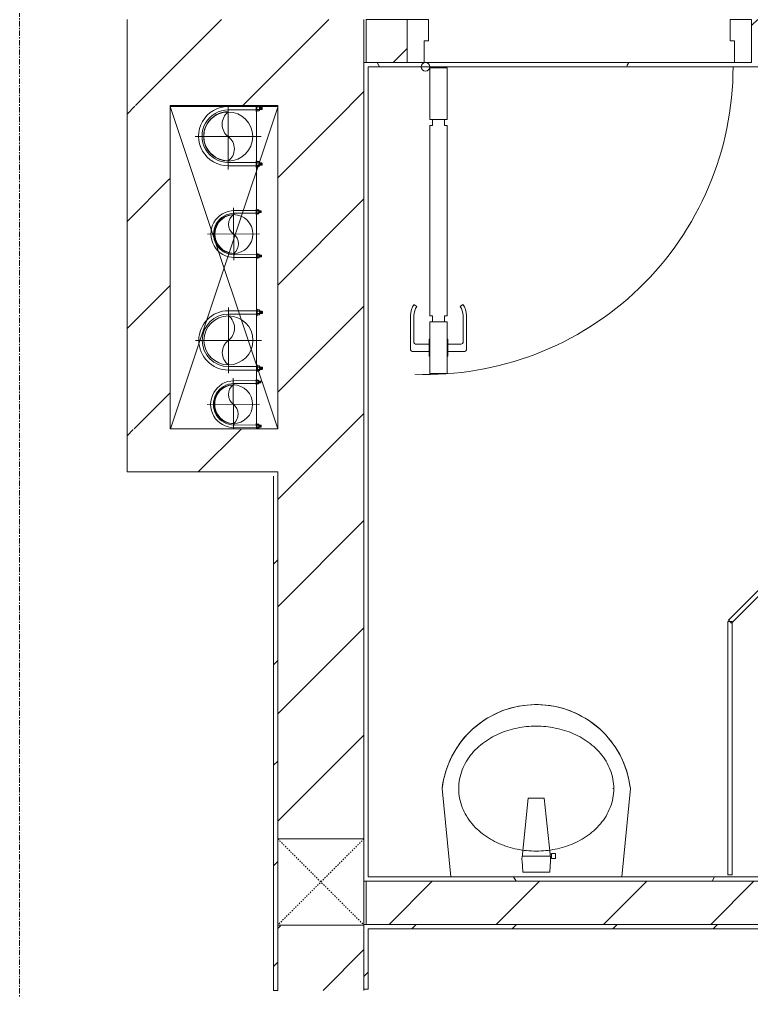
# Model space of a CAD drawing. Header units: millimetres. Extents: x 5357 to 201988, y -16345 to 109895.
# Drawn here: x 118253 to 119953, y 56483 to 58737 of the extents above; entities that cross this region are included whole.
import ezdxf

# ---------------------------------------------------------------- set-up
doc = ezdxf.new("R2010")
doc.units = ezdxf.units.MM
for name, pattern in [('Dash', [6, 3, -3]), ('Grid Line', [22.225, 12.7, -3.175, 3.175, -3.175]), ('IMPORT-CENTER _3_', [10.16, 6.35, -1.27, 1.27, -1.27])]:
    doc.linetypes.add(name, pattern=pattern)
for name, color, linetype, lineweight in [('0-1', 7, 'Continuous', 5), ('0-2', 53, 'Continuous', 9), ('A-CLNG', 13, 'Continuous', 9), ('A-DETL-GENF-1', 53, 'Continuous', 9), ('A-DOOR-1', 53, 'Continuous', 9), ('A-FLOR-1', 10, 'Continuous', 9), ('A-FLOR-2', 53, 'Continuous', 9), ('A-GLAZ-CURT-1', 53, 'Continuous', 9), ('A-WALL', 113, 'Continuous', 9), ('A-WALL-1', 9, 'Continuous', 18), ('A-WALL-4', 113, 'Continuous', 18), ('A-WALL-PATT-1', 10, 'Continuous', 9), ('A-WALL-PATT-2', 53, 'Continuous', 9), ('A-WALL-PATT-3', 111, 'Continuous', 9), ('G-IMPT', 8, 'Continuous', 9), ('G-IMPT-2', 8, 'IMPORT-CENTER _3_', 9), ('I-WALL-1', 9, 'Continuous', 18), ('I-WALL-3', 2, 'Continuous', 18), ('M-EQPM', 50, 'Continuous', 9), ('P-SANR-FIXT-1', 53, 'Continuous', 9), ('P-SANR-FIXT-2', 221, 'Continuous', 9), ('S-COLS', 52, 'Continuous', 9), ('S-COLS-5', 52, 'Continuous', 18), ('S-COLS-6', 52, 'Dash', 9), ('S-COLS-HDLN', 52, 'Dash', 9), ('S-GRID-1', 1, 'Grid Line', 9)]:
    doc.layers.add(name, color=color, linetype=linetype, lineweight=lineweight)
pattern_1 = [(45, (0, 0), (-116.67262, 116.67262), [])]
pattern_2 = [(0, (0, 0), (894.08, 223.52), [73.762, -596.798, 73.762, -596.798, -3576.32]), (0, (0, 0), (894.08, 223.52), [-1341.12, 73.762, -1267.358, 73.762, -596.798, -1564.64]), (0, (0, 0), (894.08, 223.52), [-3352.8, 73.762, -373.278, 73.762, -1043.838]), (120, (335.28, 111.76), (-640.614, 662.536), [73.762, -596.798, 73.762, -4173.118]), (120, (335.28, 111.76), (-640.614, 662.536), [-744.322, -596.798, 73.762, -1267.358, -2235.2]), (120, (335.28, 111.76), (-640.614, 662.536), [-2682.24, 73.762, -596.798, 73.762, -1490.878]), (120, (335.28, 111.76), (-640.614, 662.536), [-3426.562, -373.278, 73.762, -1043.838]), (240, (447.04, 558.8), (-253.466, -886.056), [73.762, -596.798, 73.762, -4173.118]), (240, (447.04, 558.8), (-253.466, -886.056), [-744.322, -596.798, 73.762, -1267.358, -2235.2]), (240, (447.04, 558.8), (-253.466, -886.056), [-2682.24, 73.762, -596.798, 73.762, -1490.878]), (240, (447.04, 558.8), (-253.466, -886.056), [-3426.562, -373.278, 73.762, -1043.838])]
pattern_3 = [(45, (0, 0), (-124.4508, 124.4508), [])]

# ---------------------------------------------------------------- blocks, each defined once
blk = doc.blocks.new('NCV_TKTC_KET CAU_rvt-1-TKCS_MB SÂN ĐƯỜNG NỘI BỘ')
at = {"layer": 'A-FLOR-1'}
for p, q in [((118852.5, 58534.9), (118602.5, 58534.9)), ((118532.8, 57686.9), (118502.6, 57686.9)), ((118502.6, 57686.9), (118532.8, 57686.9))]:
    blk.add_line(p, q, dxfattribs=at)
at = {"layer": 'A-FLOR-2'}
blk.add_line((118602.5, 58534.9), (118852.5, 58534.9), dxfattribs=at)
blk = doc.blocks.new('DOOR_CW_01 CANH MO-PANEL KINH - DIG_02-800x2200-CỬA NHÔM KÍNH-401063-TKCS_MB SÂN ĐƯỜNG NỘI BỘ')
at = {"layer": 'A-DETL-GENF-1'}
for p, q in [((-347, -182), (-347, -62)), ((-347, -62), (-307, -62)), ((-307, -62), (-307, -182)), ((-307, -182), (-347, -182)), ((-347, -196), (-341, -196)), ((-347, -638), (-347, -196)), ((-341, -196), (-341, -182)), ((-341, -182), (-313, -182)), ((-313, -182), (-313, -196)), ((-307, -196), (-313, -196)), ((-307, -196), (-307, -638)), ((-383.9, -611.2), (-377.3, -615.8)), ((-270.1, -611.2), (-276.7, -615.8)), ((-392, -637), (-392, -716.5)), ((-384, -699.5), (-384, -637)), ((-347, -638), (-341, -638)), ((-307, -652), (-347, -652)), ((-347, -652), (-347, -772)), ((-341, -652), (-341, -638)), ((-313, -652), (-341, -652)), ((-307, -638), (-313, -638)), ((-313, -638), (-313, -652)), ((-307, -772), (-307, -652)), ((-270, -699.5), (-270, -637)), ((-262, -637), (-262, -716.5)), ((-349, -692.2), (-349, -731.8)), ((-347, -692.2), (-349, -692.2)), ((-347, -692.2), (-347, -731.8)), ((-307, -692.2), (-307, -731.8)), ((-307, -692.2), (-305, -692.2)), ((-305, -692.2), (-305, -731.8)), ((-349, -720.5), (-388, -720.5)), ((-349, -703.5), (-380, -703.5)), ((-305, -703.5), (-274, -703.5)), ((-305, -720.5), (-266, -720.5)), ((-349, -731.8), (-347, -731.8)), ((-305, -731.8), (-307, -731.8)), ((-347, -772), (-307, -772))]:
    blk.add_line(p, q, dxfattribs=at)
blk.add_circle((-357, -60), 10, dxfattribs=at)
for centre, radius, start, end in [((-357, -60), 714, 268, 0), ((-347, -637), 45, 145, 180), ((-347, -637), 37, 145, 180), ((-307, -637), 37, 0, 35), ((-307, -637), 45, 360, 35), ((-388, -716.5), 4, 180, 270), ((-380, -699.5), 4, 180, 270), ((-274, -699.5), 4, 270, 0), ((-266, -716.5), 4, 270, 0)]:
    blk.add_arc(centre, radius, start, end, dxfattribs=at)
at = {"layer": 'A-DOOR-1'}
for p, q in [((-400, -50), (-400, 50)), ((-400, 50), (-350, 50)), ((-350, 50), (-350, 0)), ((350, 0), (350, 50)), ((350, 50), (400, 50)), ((400, 50), (400, -50)), ((-360, 0), (-360, -50)), ((-350, 0), (-360, 0)), ((360, 0), (350, 0)), ((360, -50), (360, 0)), ((-360, -50), (-400, -50)), ((-357, -50), (-332, -50)), ((400, -50), (360, -50))]:
    blk.add_line(p, q, dxfattribs=at)
blk = doc.blocks.new('bonruatreo - Chậu rửa-V158-TKCS_MB SÂN ĐƯỜNG NỘI BỘ')
at = {"layer": 'P-SANR-FIXT-1'}
for p, q in [((198.4, 0), (-198.4, 0)), ((165, 0), (-165, 0)), ((218.6, -205), (198.4, 0)), ((-198.4, 0), (-218.6, -205)), ((-180.6, -205), (-177.8, -205))]:
    blk.add_line(p, q, dxfattribs=at)
at = {"layer": 'P-SANR-FIXT-1', "flags": 128}
blk.add_lwpolyline([(218.6, -205), (217.4, -213.7), (215.9, -222.4), (214, -231), (211.8, -239.5), (209.3, -247.9), (206.4, -256.2), (203.2, -264.4), (199.6, -272.5), (195.8, -280.4), (191.6, -288.1), (187.1, -295.7), (182.3, -303.1), (177.3, -310.3), (171.9, -317.3), (166.3, -324.1), (160.4, -330.6), (154.2, -336.9), (147.8, -342.9), (141.2, -348.7), (134.3, -354.2), (127.3, -359.4), (120, -364.4), (112.5, -369), (104.9, -373.4), (97.1, -377.4), (89.1, -381.2), (81, -384.6), (72.7, -387.6), (64.4, -390.4), (55.9, -392.8), (47.3, -394.8), (38.7, -396.6), (30, -397.9), (21.3, -399), (12.5, -399.6), (3.7, -400), (-5.1, -399.9), (-13.9, -399.6), (-22.6, -398.8), (-31.4, -397.8), (-40.1, -396.3), (-48.7, -394.5), (-57.2, -392.4), (-65.7, -390), (-74, -387.2), (-82.2, -384.1), (-90.3, -380.6), (-98.3, -376.8), (-106.1, -372.7), (-113.7, -368.3), (-121.1, -363.6), (-128.4, -358.7), (-135.4, -353.4), (-142.2, -347.8), (-148.8, -342), (-155.2, -335.9), (-161.3, -329.6), (-167.2, -323), (-172.8, -316.2), (-178.1, -309.2), (-183.1, -302), (-187.8, -294.6), (-192.2, -287), (-196.4, -279.2), (-200.2, -271.3), (-203.7, -263.2), (-206.8, -255), (-209.7, -246.6), (-212.2, -238.2), (-214.3, -229.7), (-216.1, -221.1), (-217.6, -212.4), (-218.6, -205)], dxfattribs=at)
at = {"layer": 'P-SANR-FIXT-1'}
blk.add_arc((0, -180), 220, 186.525, 353.475, dxfattribs=at)
for points in [[(-180, -205), (-180, -197.6), (-178.6, -182.7), (-172.4, -161.2), (-162.5, -141.1), (-149.4, -123), (-133.8, -107), (-116.1, -93.4), (-96.9, -82.1), (-76.5, -73.2), (-55.2, -66.5), (-33.3, -62.1), (-11.2, -59.9), (3.7, -59.9), (11.1, -60.3)], [(11.1, -349.7), (3.7, -350.1), (-11.2, -350.1), (-33.3, -347.9), (-55.2, -343.5), (-76.5, -336.8), (-96.9, -327.9), (-116.1, -316.6), (-133.8, -303), (-149.4, -287), (-162.5, -268.9), (-172.4, -248.8), (-178.6, -227.3), (-180, -212.4), (-180, -205)]]:
    blk.add_open_spline(points, degree=3, dxfattribs=at)
for points, knots in [([(12, -60.3), (19.1, -60.7), (33.6, -62.2), (55.2, -66.5), (76.5, -73.2), (96.9, -82.1), (116.1, -93.4), (133.8, -107.1), (149.5, -123), (162.5, -141.2), (172.4, -161.2), (178.6, -182.7), (180, -197.6), (180, -205)], [-0.4765971, -0.4765971, -0.4765971, -0.4765971, -0.4347826, -0.3913043, -0.3478261, -0.3043478, -0.2608696, -0.2173913, -0.173913, -0.1304348, -0.0869565, -0.0434783, 0, 0, 0, 0]), ([(180, -205), (180, -212.4), (178.6, -227.3), (172.4, -248.8), (162.5, -268.8), (149.5, -287), (133.8, -302.9), (116.1, -316.6), (96.9, -327.9), (76.5, -336.8), (55.2, -343.5), (33.6, -347.8), (19.1, -349.3), (12, -349.7)], [-1, -1, -1, -1, -0.9565217, -0.9130435, -0.8695652, -0.826087, -0.7826087, -0.7391304, -0.6956522, -0.6521739, -0.6086957, -0.5652174, -0.5234029, -0.5234029, -0.5234029, -0.5234029])]:
    blk.add_open_spline(points, degree=3, knots=knots, dxfattribs=at)
at = {"layer": 'P-SANR-FIXT-2'}
for p, q in [((-33, -37.3), (-31.4, -12.2)), ((-30.2, -11), (30.2, -11)), ((31.4, -12.2), (33, -37.3)), ((-44.7, -42.8), (-35.6, -42.8)), ((-44.7, -54.2), (-44.7, -42.8)), ((-35.6, -42.8), (-35.6, -44.2)), ((-35.6, -44.2), (-33.1, -44.2)), ((-35.6, -44.2), (-35.6, -52.9)), ((-32.2, -52.9), (-33.1, -44.2)), ((-35.6, -54.2), (-44.7, -54.2)), ((-35.6, -52.9), (-35.6, -54.2)), ((-32.2, -52.9), (-35.6, -52.9)), ((32.7, -48.5), (-32.7, -48.5)), ((-18.5, -182.5), (-32.2, -52.9)), ((33, -45.4), (18.5, -182.5)), ((18.5, -182.5), (-18.5, -182.5))]:
    blk.add_line(p, q, dxfattribs=at)
for centre, radius, start, end in [((-30.1, -12.3), 1.3, 91.2278, 176.4003), ((30.1, -12.3), 1.3, 3.5997, 88.7722), ((5.5, -41.4), 38.7, 173.966, 184.1457), ((-5.5, -41.4), 38.7, 353.966, 6.034)]:
    blk.add_arc(centre, radius, start, end, dxfattribs=at)
blk = doc.blocks.new('System Panel - Glazed-1032473-TKCS_MB SÂN ĐƯỜNG NỘI BỘ')
at = {"layer": 'A-GLAZ-CURT-1'}
for p, q in [((293.8, 5), (-293.8, 5)), ((-293.8, 5), (-293.8, -5)), ((293.8, -5), (293.8, 5)), ((-293.8, -5), (293.8, -5))]:
    blk.add_line(p, q, dxfattribs=at)
blk = doc.blocks.new('System Panel - Glazed-850629-TKCS_MB SÂN ĐƯỜNG NỘI BỘ')
at = {"layer": 'A-GLAZ-CURT-1'}
for p, q in [((316.6, 5), (-316.6, 5)), ((-316.6, 5), (-316.6, -5)), ((316.6, -5), (316.6, 5)), ((-316.6, -5), (316.6, -5))]:
    blk.add_line(p, q, dxfattribs=at)
blk = doc.blocks.new('NCV_TKTC_TANG 1_rvt-1-TKCS_MB SÂN ĐƯỜNG NỘI BỘ')
at = {"layer": 'A-WALL-PATT-1'}
h = blk.add_hatch(dxfattribs=at)
h.set_pattern_fill('FP_1', color=256, style=0, pattern_type=2)
h.set_pattern_definition(pattern_3)
h.paths.add_polyline_path([(120349.9, 58636.9), (120852.6, 58636.9), (120852.6, 58736.9), (119952.6, 58736.9), (119952.6, 58636.9), (120348.4, 58636.9)])
h.paths.add_polyline_path([(119138, 58637), (119152.6, 58637), (119152.6, 58736.9), (119057.6, 58736.9), (119057.6, 58637), (119062.6, 58637)])
h = blk.add_hatch(dxfattribs=at)
h.set_pattern_fill('FP_3', color=256, style=0, pattern_type=2)
h.set_pattern_definition(pattern_2)
h.paths.add_polyline_path([(119059.1, 58627), (120852.6, 58627), (120852.5, 58636.9), (119052.6, 58636.9), (119052.6, 58627), (119057.6, 58627)])
h = blk.add_hatch(dxfattribs=at)
h.set_pattern_fill('FP_3', color=256, style=0, pattern_type=2)
h.set_pattern_definition(pattern_2)
h.paths.add_polyline_path([(119057.6, 56736.9), (120842.6, 56736.9), (120842.6, 56746.9), (119052.6, 56746.9), (119052.6, 56736.9)])
h = blk.add_hatch(dxfattribs=at)
h.set_pattern_fill('FP_1', color=256, style=0, pattern_type=2)
h.set_pattern_definition(pattern_3)
h.paths.add_polyline_path([(119057.6, 56636.9), (120852.6, 56637.9), (120852.6, 56736.9), (119057.6, 56736.9), (119057.6, 56637.9)])
h.paths.add_polyline_path([(120952.6, 56636.9), (122752.6, 56637.9), (122752.6, 56736.9), (120952.6, 56736.9), (120952.6, 56637.9)])
at = {"layer": 'A-WALL-PATT-2'}
h = blk.add_hatch(dxfattribs=at)
h.set_pattern_fill('FP_2', color=256, style=0, pattern_type=2)
h.set_pattern_definition(pattern_1)
h.paths.add_polyline_path([(119052.5, 53636.9), (119062.5, 53637.3), (119062.5, 55396.9), (119052.5, 55396.9), (119052.5, 53679.2)])
h.paths.add_polyline_path([(119062.5, 56486.9), (119062.5, 56636.9), (119052.5, 56635.3), (119052.5, 56486.9)])
h = blk.add_hatch(dxfattribs=at)
h.set_pattern_fill('FP_2', color=256, style=0, pattern_type=2)
h.set_pattern_definition(pattern_1)
h.paths.add_polyline_path([(121558.8, 56626.9), (122862.6, 56626.9), (122862.6, 56636.9), (119062.5, 56636.9), (119062.8, 56626.9), (121066.6, 56626.9)])
at = {"layer": 'A-FLOR-1'}
for p, q in [((119052.5, 56483.3), (119052.5, 56486.9)), ((119052.5, 56486.9), (119052.5, 56483.3))]:
    blk.add_line(p, q, dxfattribs=at)
at = {"layer": 'A-WALL-1'}
for p, q in [((119152.6, 58736.9), (119057.6, 58736.9)), ((119057.6, 58736.9), (119057.6, 58636.9)), ((119057.6, 58636.9), (119152.6, 58636.9)), ((120852.6, 56736.9), (119057.6, 56736.9)), ((119057.6, 56736.9), (119057.6, 56636.9)), ((119057.6, 56636.9), (120852.6, 56636.9))]:
    blk.add_line(p, q, dxfattribs=at)
at = {"layer": 'I-WALL-1'}
for p, q in [((119152.6, 58637), (119052.6, 58637)), ((119052.6, 58637), (119052.6, 58627)), ((119052.6, 58627), (119052.6, 56746.9)), ((119062.6, 58627), (120842.6, 58627)), ((119062.6, 56746.9), (119062.6, 58627)), ((119912.6, 58637), (119192.6, 58637)), ((119052.6, 56746.9), (119052.6, 56736.9)), ((119052.6, 56736.9), (120842.6, 56736.9)), ((119254.1, 56746.9), (119062.6, 56746.9)), ((120842.6, 56746.9), (119651, 56746.9)), ((119062.5, 56636.9), (119052.5, 56636.9)), ((119052.5, 56636.9), (119052.5, 56486.9)), ((120852.6, 56636.9), (119062.5, 56636.9)), ((119062.5, 56486.9), (119062.5, 56626.9)), ((119062.5, 56626.9), (122862.6, 56626.9)), ((119052.5, 56486.9), (119062.5, 56486.9))]:
    blk.add_line(p, q, dxfattribs=at)
at = {"layer": 'A-DOOR-1'}
blk.add_blockref('DOOR_CW_01 CANH MO-PANEL KINH - DIG_02-800x2200-CỬA NHÔM KÍNH-401063-TKCS_MB SÂN ĐƯỜNG NỘI BỘ', (119552.6, 58686.9), dxfattribs=at)
at = {"layer": 'A-GLAZ-CURT-1'}
for name, p, rotation in [('System Panel - Glazed-850629-TKCS_MB SÂN ĐƯỜNG NỘI BỘ', (120126.4, 57563.5), 44.99999999999893), ('System Panel - Glazed-1032473-TKCS_MB SÂN ĐƯỜNG NỘI BỘ', (119902.6, 57045.8), 89.99999999999919)]:
    blk.add_blockref(name, p, dxfattribs=dict(at, rotation=rotation))
at = {"layer": 'P-SANR-FIXT-1', "rotation": 180}
blk.add_blockref('bonruatreo - Chậu rửa-V158-TKCS_MB SÂN ĐƯỜNG NỘI BỘ', (119452.6, 56746.9), dxfattribs=at)
blk = doc.blocks.new('TKTC_XREF_251221_MB TANG 1 - TKTC_XREF_260130_MB TANG 1_dwg_CUM U_DN100-V386-TKCS_MB SÂN ĐƯỜNG NỘI BỘ')
at = {"layer": 'G-IMPT'}
for p, q in [((-79.1, 66.6), (-79.1, 63.4)), ((-76.6, 66.6), (-76.6, 63.4)), ((-74.6, 66.6), (-74.6, 63.4)), ((-72.7, 69.3), (-72.7, 60.7)), ((-66.9, 67.9), (-71.7, 67.9)), ((-66.9, 62.1), (-71.7, 62.1)), ((-65, 69), (0, 69)), ((-79.1, -63.4), (-79.1, -66.6)), ((-76.6, -63.4), (-76.6, -66.6)), ((-74.6, -63.4), (-74.6, -66.6)), ((-72.7, -60.7), (-72.7, -69.3)), ((-66.9, -62.1), (-71.7, -62.1)), ((-66.9, -67.9), (-71.7, -67.9)), ((-66.9, -72.7), (-66.9, -70.8)), ((-65, -69), (0, -69))]:
    blk.add_line(p, q, dxfattribs=at)
at = {"layer": 'G-IMPT', "flags": 128}
for points in [[(-72.7, 67.6), (-78.1, 67.6), (-78.1, 62.4), (-72.7, 62.4)], [(-71.7, 59.2), (-66.9, 59.2), (-66.9, 70.8), (-71.7, 70.8)], [(-66.9, 70.8), (-66.9, 72.7), (-65, 72.7), (-65, 57.3), (-66.9, 57.3), (-66.9, 59.2)], [(-65, 61), (0, 61), (0, 57)], [(-65, -61), (0, -61), (0, -57)], [(-72.7, -62.4), (-78.1, -62.4), (-78.1, -67.6), (-72.7, -67.6)], [(-71.7, -70.8), (-66.9, -70.8), (-66.9, -59.2), (-71.7, -59.2)], [(-66.9, -59.2), (-66.9, -57.3), (-65, -57.3), (-65, -72.6)]]:
    blk.add_lwpolyline(points, dxfattribs=at)
at = {"layer": 'G-IMPT'}
for centre, radius, start, end in [((-78.1, 66.6), 0.96, 90, 180), ((-78.1, 63.4), 0.96, 180, 270), ((-71.1, 69.3), 1.56, 112.6199, 247.3801), ((-67.9, 65), 4.8, 143.1301, 216.8699), ((-71.1, 60.7), 1.56, 112.6199, 247.3801), ((0, 0), 69, 270, 90), ((0, 0), 61, 270, 90), ((0, 0), 57, 270, 90), ((-78.1, -63.4), 0.96, 90, 180), ((-78.1, -66.6), 0.96, 180, 270), ((-71.1, -60.7), 1.56, 112.6199, 247.3801), ((-67.9, -65), 4.8, 143.1301, 216.8699), ((-71.1, -69.3), 1.56, 112.6199, 247.3801)]:
    blk.add_arc(centre, radius, start, end, dxfattribs=at)
blk = doc.blocks.new('TKTC_XREF_251221_MB TANG 1 - TKTC_XREF_260130_MB TANG 1_dwg_$cc-V387-TKCS_MB SÂN ĐƯỜNG NỘI BỘ')
at = {"layer": 'G-IMPT'}
blk.add_circle((0, 0), 0.5, dxfattribs=at)
for centre, radius, start, end in [((0, 0), 0.5, 90, 270), ((0.188, 0.25), 0.313, 126.8699, 233.1301), ((-0.188, -0.25), 0.313, 306.8699, 53.1301)]:
    blk.add_arc(centre, radius, start, end, dxfattribs=at)
at = {"layer": 'G-IMPT-2'}
for p, q in [((0, -0.633), (0, 0.673)), ((-0.673, 0), (0.673, 0))]:
    blk.add_line(p, q, dxfattribs=at)
blk = doc.blocks.new('TKTC_XREF_251221_MB TANG 1 - TKTC_XREF_260130_MB TANG 1_dwg_$cc-V370-TKCS_MB SÂN ĐƯỜNG NỘI BỘ')
at = {"layer": 'G-IMPT'}
blk.add_circle((0, 0), 0.5, dxfattribs=at)
for centre, radius, start, end in [((0, 0), 0.5, 90, 270), ((0.188, 0.25), 0.313, 126.8699, 233.1301), ((-0.188, -0.25), 0.313, 306.8699, 53.1301)]:
    blk.add_arc(centre, radius, start, end, dxfattribs=at)
at = {"layer": 'G-IMPT-2'}
for p, q in [((0, -0.673), (0, 0.673)), ((-0.673, 0), (0.673, 0))]:
    blk.add_line(p, q, dxfattribs=at)
blk = doc.blocks.new('TKTC_XREF_251221_MB TANG 1 - TKTC_XREF_260130_MB TANG 1_dwg_CUM U_DN100-4202112-TKCS_MB SÂN ĐƯỜNG NỘI BỘ')
at = {"layer": 'G-IMPT'}
for p, q in [((-72.7, 69.3), (-72.7, 60.7)), ((-66.9, 67.9), (-71.7, 67.9)), ((-65, 69), (0, 69)), ((-79.1, 66.6), (-79.1, 63.4)), ((-76.6, 66.6), (-76.6, 63.4)), ((-74.6, 66.6), (-74.6, 63.4)), ((-66.9, 62.1), (-71.7, 62.1)), ((-79.1, -63.4), (-79.1, -66.6)), ((-76.6, -63.4), (-76.6, -66.6)), ((-74.6, -63.4), (-74.6, -66.6)), ((-72.7, -60.7), (-72.7, -69.3)), ((-66.9, -62.1), (-71.7, -62.1)), ((-66.9, -67.9), (-71.7, -67.9)), ((-65, -69), (0, -69))]:
    blk.add_line(p, q, dxfattribs=at)
at = {"layer": 'G-IMPT', "flags": 128}
for points in [[(-71.7, 59.2), (-66.9, 59.2), (-66.9, 70.8), (-71.7, 70.8)], [(-66.9, 70.8), (-66.9, 72.7), (-65, 72.7), (-65, 57.3), (-66.9, 57.3), (-66.9, 59.2)], [(-72.7, 67.6), (-78.1, 67.6), (-78.1, 62.4), (-72.7, 62.4)], [(-65, 61), (0, 61), (0, 57)], [(-72.7, -62.4), (-78.1, -62.4), (-78.1, -67.6), (-72.7, -67.6)], [(-71.7, -70.8), (-66.9, -70.8), (-66.9, -59.2), (-71.7, -59.2)], [(-66.9, -59.2), (-66.9, -57.3), (-65, -57.3), (-65, -72.7), (-66.9, -72.7), (-66.9, -70.8)], [(-65, -61), (0, -61), (0, -57)]]:
    blk.add_lwpolyline(points, dxfattribs=at)
at = {"layer": 'G-IMPT'}
for centre, radius, start, end in [((-71.1, 69.3), 1.56, 112.6199, 247.3801), ((-67.9, 65), 4.8, 143.1301, 216.8699), ((0, 0), 69, 270, 90), ((-78.1, 66.6), 0.96, 90, 180), ((-78.1, 63.4), 0.96, 180, 270), ((-71.1, 60.7), 1.56, 112.6199, 247.3801), ((0, 0), 61, 270, 90), ((0, 0), 57, 270, 90), ((-78.1, -63.4), 0.96, 90, 180), ((-78.1, -66.6), 0.96, 180, 270), ((-71.1, -60.7), 1.56, 112.6199, 247.3801), ((-67.9, -65), 4.8, 143.1301, 216.8699), ((-71.1, -69.3), 1.56, 112.6199, 247.3801)]:
    blk.add_arc(centre, radius, start, end, dxfattribs=at)
blk = doc.blocks.new('TKTC_XREF_251221_MB TANG 1 - TKTC_XREF_260130_MB TANG 1_dwg_CUM U_DN100-V388-TKCS_MB SÂN ĐƯỜNG NỘI BỘ')
at = {"layer": 'G-IMPT'}
for p, q in [((-72.7, 69.3), (-72.7, 60.7)), ((-66.9, 67.9), (-71.7, 67.9)), ((-65, 69), (0, 69)), ((-79.1, 66.6), (-79.1, 63.4)), ((-76.6, 66.6), (-76.6, 63.4)), ((-74.6, 66.6), (-74.6, 63.4)), ((-66.9, 62.1), (-71.7, 62.1)), ((-79.1, -63.4), (-79.1, -66.6)), ((-76.6, -63.4), (-76.6, -66.6)), ((-74.6, -63.4), (-74.6, -66.6)), ((-72.7, -60.7), (-72.7, -69.3)), ((-66.9, -62.1), (-71.7, -62.1)), ((-66.9, -67.9), (-71.7, -67.9)), ((-65, -69), (0, -69))]:
    blk.add_line(p, q, dxfattribs=at)
at = {"layer": 'G-IMPT', "flags": 128}
for points in [[(-71.7, 59.2), (-66.9, 59.2), (-66.9, 70.8), (-71.7, 70.8)], [(-66.9, 70.8), (-66.9, 72.7), (-65, 72.7), (-65, 57.3), (-66.9, 57.3), (-66.9, 59.2)], [(-72.7, 67.6), (-78.1, 67.6), (-78.1, 62.4), (-72.7, 62.4)], [(-65, 61), (0, 61), (0, 57)], [(-72.7, -62.4), (-78.1, -62.4), (-78.1, -67.6), (-72.7, -67.6)], [(-71.7, -70.8), (-66.9, -70.8), (-66.9, -59.2), (-71.7, -59.2)], [(-66.9, -59.2), (-66.9, -57.3), (-65, -57.3), (-65, -71)], [(-65, -61), (0, -61), (0, -57)]]:
    blk.add_lwpolyline(points, dxfattribs=at)
at = {"layer": 'G-IMPT'}
for centre, radius, start, end in [((-71.1, 69.3), 1.56, 112.6199, 247.3801), ((-67.9, 65), 4.8, 143.1301, 216.8699), ((0, 0), 69, 270, 90), ((-78.1, 66.6), 0.96, 90, 180), ((-78.1, 63.4), 0.96, 180, 270), ((-71.1, 60.7), 1.56, 112.6199, 247.3801), ((0, 0), 61, 270, 90), ((0, 0), 57, 270, 90), ((-78.1, -63.4), 0.96, 90, 180), ((-78.1, -66.6), 0.96, 180, 270), ((-71.1, -60.7), 1.56, 112.6199, 247.3801), ((-67.9, -65), 4.8, 143.1301, 216.8699), ((-71.1, -69.3), 1.56, 112.6199, 247.3801)]:
    blk.add_arc(centre, radius, start, end, dxfattribs=at)
blk = doc.blocks.new('TKTC_XREF_251221_MB TANG 1 - TKTC_XREF_260130_MB TANG 1_dwg_$cc-V389-TKCS_MB SÂN ĐƯỜNG NỘI BỘ')
at = {"layer": 'G-IMPT'}
blk.add_circle((0, 0), 0.5, dxfattribs=at)
for centre, radius, start, end in [((0, 0), 0.5, 90, 270), ((0.188, 0.25), 0.313, 126.8699, 233.1301), ((-0.188, -0.25), 0.313, 306.8699, 53.1301)]:
    blk.add_arc(centre, radius, start, end, dxfattribs=at)
at = {"layer": 'G-IMPT-2'}
for p, q in [((0, -0.673), (0, 0.631)), ((-0.673, 0), (0.673, 0))]:
    blk.add_line(p, q, dxfattribs=at)
blk = doc.blocks.new('TKTC_XREF_251221_MB TANG 1 - TKTC_XREF_260130_MB TANG 1_dwg_CUM U_DN100-4202115-TKCS_MB SÂN ĐƯỜNG NỘI BỘ')
at = {"layer": 'G-IMPT'}
for p, q in [((-79.1, 66.6), (-79.1, 63.4)), ((-76.6, 66.6), (-76.6, 63.4)), ((-74.6, 66.6), (-74.6, 63.4)), ((-72.7, 69.3), (-72.7, 60.7)), ((-66.9, 67.9), (-71.7, 67.9)), ((-66.9, 62.1), (-71.7, 62.1)), ((-65, 69), (0, 69)), ((-79.1, -63.4), (-79.1, -66.6)), ((-76.6, -63.4), (-76.6, -66.6)), ((-74.6, -63.4), (-74.6, -66.6)), ((-72.7, -60.7), (-72.7, -69.3)), ((-66.9, -62.1), (-71.7, -62.1)), ((-66.9, -67.9), (-71.7, -67.9)), ((-65, -69), (0, -69))]:
    blk.add_line(p, q, dxfattribs=at)
at = {"layer": 'G-IMPT', "flags": 128}
for points in [[(-72.7, 67.6), (-78.1, 67.6), (-78.1, 62.4), (-72.7, 62.4)], [(-71.7, 59.2), (-66.9, 59.2), (-66.9, 70.8), (-71.7, 70.8)], [(-66.9, 70.8), (-66.9, 72.7), (-65, 72.7), (-65, 57.3), (-66.9, 57.3), (-66.9, 59.2)], [(-65, 61), (0, 61), (0, 57)], [(-65, -61), (0, -61), (0, -57)], [(-72.7, -62.4), (-78.1, -62.4), (-78.1, -67.6), (-72.7, -67.6)], [(-71.7, -70.8), (-66.9, -70.8), (-66.9, -59.2), (-71.7, -59.2)], [(-66.9, -59.2), (-66.9, -57.3), (-65, -57.3), (-65, -72.7), (-66.9, -72.7), (-66.9, -70.8)]]:
    blk.add_lwpolyline(points, dxfattribs=at)
at = {"layer": 'G-IMPT'}
for centre, radius, start, end in [((-78.1, 66.6), 0.96, 90, 180), ((-78.1, 63.4), 0.96, 180, 270), ((-71.1, 69.3), 1.56, 112.6199, 247.3801), ((-67.9, 65), 4.8, 143.1301, 216.8699), ((-71.1, 60.7), 1.56, 112.6199, 247.3801), ((0, 0), 69, 270, 90), ((0, 0), 61, 270, 90), ((0, 0), 57, 270, 90), ((-78.1, -63.4), 0.96, 90, 180), ((-78.1, -66.6), 0.96, 180, 270), ((-71.1, -60.7), 1.56, 112.6199, 247.3801), ((-67.9, -65), 4.8, 143.1301, 216.8699), ((-71.1, -69.3), 1.56, 112.6199, 247.3801)]:
    blk.add_arc(centre, radius, start, end, dxfattribs=at)
blk = doc.blocks.new('TKTC_XREF_251221_MB TANG 1 - TKTC_XREF_260130_MB TANG 1_dwg_$cc-4202118-TKCS_MB SÂN ĐƯỜNG NỘI BỘ')
at = {"layer": 'G-IMPT'}
blk.add_circle((0, 0), 0.5, dxfattribs=at)
for centre, radius, start, end in [((0, 0), 0.5, 90, 270), ((0.188, 0.25), 0.313, 126.8699, 233.1301), ((-0.188, -0.25), 0.313, 306.8699, 53.1301)]:
    blk.add_arc(centre, radius, start, end, dxfattribs=at)
at = {"layer": 'G-IMPT-2'}
for p, q in [((0, -0.673), (0, 0.673)), ((-0.673, 0), (0.673, 0))]:
    blk.add_line(p, q, dxfattribs=at)
blk = doc.blocks.new('TKTC_XREF_251221_MB TANG 1 - TKTC_XREF_260130_MB TANG 1_dwg-4202109-TKCS_MB SÂN ĐƯỜNG NỘI BỘ')
at = {"layer": 'G-IMPT'}
for p, q in [((-84349, -343559.7), (-84349, -342809.7)), ((-84299.2, -342809.6), (-84299.2, -343559.7))]:
    blk.add_line(p, q, dxfattribs=at)
for name, p, xscale, yscale, zscale, rotation in [('TKTC_XREF_251221_MB TANG 1 - TKTC_XREF_260130_MB TANG 1_dwg_$cc-V389-TKCS_MB SÂN ĐƯỜNG NỘI BỘ', (-84414.3, -342881.5), 113.7150000000091, 113.7150000000091, 113.7150000000091, 359.9990086636432), ('TKTC_XREF_251221_MB TANG 1 - TKTC_XREF_260130_MB TANG 1_dwg_CUM U_DN100-V388-TKCS_MB SÂN ĐƯỜNG NỘI BỘ', (-84414.3, -342880.6), 0.9975000000000005, 0.9975000000000005, 0.9975000000000005, 180.000991338195), ('TKTC_XREF_251221_MB TANG 1 - TKTC_XREF_260130_MB TANG 1_dwg_$cc-4202118-TKCS_MB SÂN ĐƯỜNG NỘI BỘ', (-84402, -343107.7), 90.00000000005107, 90.00000000005107, 90.00000000005107, 0.3740267799372842), ('TKTC_XREF_251221_MB TANG 1 - TKTC_XREF_260130_MB TANG 1_dwg_CUM U_DN100-4202112-TKCS_MB SÂN ĐƯỜNG NỘI BỘ', (-84413.8, -343354.4), 0.9974999999999965, 0.9974999999999965, 0.9974999999999965, 180.0009913385626), ('TKTC_XREF_251221_MB TANG 1 - TKTC_XREF_260130_MB TANG 1_dwg_$cc-V387-TKCS_MB SÂN ĐƯỜNG NỘI BỘ', (-84402.6, -343502.7), 90.00000000005107, 90.00000000005107, 90.00000000005107, 0.3740267799372842)]:
    blk.add_blockref(name, p, dxfattribs=dict(xscale=xscale, yscale=yscale, zscale=zscale, rotation=rotation))
at = {"extrusion": (0, 0, -1)}
for name, p, xscale, yscale, zscale, rotation in [('TKTC_XREF_251221_MB TANG 1 - TKTC_XREF_260130_MB TANG 1_dwg_CUM U_DN100-4202115-TKCS_MB SÂN ĐƯỜNG NỘI BỘ', (84400.1, -343107.7), 0.7894736842105242, 0.7894736842105242, -0.7894736842105242, 359.6259732184666), ('TKTC_XREF_251221_MB TANG 1 - TKTC_XREF_260130_MB TANG 1_dwg_$cc-V370-TKCS_MB SÂN ĐƯỜNG NỘI BỘ', (84413.8, -343354.4), 113.7150000000092, 113.7150000000092, -113.7150000000092, 179.9990086636432), ('TKTC_XREF_251221_MB TANG 1 - TKTC_XREF_260130_MB TANG 1_dwg_CUM U_DN100-V386-TKCS_MB SÂN ĐƯỜNG NỘI BỘ', (84400.7, -343502.7), 0.7894736842105242, 0.7894736842105242, -0.7894736842105242, 359.6259732184666)]:
    blk.add_blockref(name, p, dxfattribs=dict(at, xscale=xscale, yscale=yscale, zscale=zscale, rotation=rotation))
blk = doc.blocks.new('TKTC_XREF_251221_MB TANG 1 - TKTC_XREF_251221_MB TANG 1-2038492-TKCS_MB SÂN ĐƯỜNG NỘI BỘ')
blk.add_blockref('TKTC_XREF_251221_MB TANG 1 - TKTC_XREF_260130_MB TANG 1_dwg-4202109-TKCS_MB SÂN ĐƯỜNG NỘI BỘ', (169499.1, 384109.7))
blk = doc.blocks.new('G1_SOF - BO TRU - 200x200-3051103-TKCS_MB SÂN ĐƯỜNG NỘI BỘ')
at = {"layer": 'S-COLS-HDLN'}
for p, q in [((-100, -100), (100, 100)), ((100, -100), (-100, 100))]:
    blk.add_line(p, q, dxfattribs=at)

msp = doc.modelspace()

# ---------------------------------------------------------------- hatches: boundary and pattern name
at = {"layer": 'A-WALL-PATT-3'}
h = msp.add_hatch(dxfattribs=at)
h.set_pattern_fill('FP_1', color=256, style=0, pattern_type=2)
h.set_pattern_definition(pattern_3)
h.paths.add_polyline_path([(118502.6, 58536.9), (119052.5, 58536.9), (119052.5, 58736.9), (118502.5, 58736.3), (118502.5, 58536.9)])
h = msp.add_hatch(dxfattribs=at)
h.set_pattern_fill('FP_1', color=256, style=0, pattern_type=2)
h.set_pattern_definition(pattern_3)
h.paths.add_polyline_path([(118602.1, 57786.9), (118602.5, 57786.9), (118601.1, 58536.9), (118502.5, 58534.9), (118502.6, 57786.9), (118590.3, 57786.9)])
h = msp.add_hatch(dxfattribs=at)
h.set_pattern_fill('FP_1', color=256, style=0, pattern_type=2)
h.set_pattern_definition(pattern_3)
h.paths.add_polyline_path([(118852.5, 57686.9), (119052.5, 57686.9), (119052.5, 58536.9), (118852.5, 58534.9), (118852.5, 57784.2)])
h = msp.add_hatch(dxfattribs=at)
h.set_pattern_fill('FP_1', color=256, style=0, pattern_type=2)
h.set_pattern_definition(pattern_3)
h.paths.add_polyline_path([(118502.6, 57686.9), (118852.5, 57686.9), (118852, 57786.9), (118502.5, 57784.9), (118502.5, 57686.9)])
h = msp.add_hatch(dxfattribs=at)
h.set_pattern_fill('FP_2', color=256, style=0, pattern_type=2)
h.set_pattern_definition(pattern_1)
h.paths.add_polyline_path([(118842.5, 53636.9), (118852.5, 53636.9), (118852.5, 55393.3), (118842.5, 55391.1), (118842.5, 53637.4)])
h.paths.add_polyline_path([(118852.5, 56483.3), (118852.5, 57686.9), (118842.5, 57686.9), (118842.5, 56483.3)])
h = msp.add_hatch(dxfattribs=at)
h.set_pattern_fill('FP_1', color=256, style=0, pattern_type=2)
h.set_pattern_definition(pattern_3)
h.paths.add_polyline_path([(118852.9, 53636.9), (119052.5, 53636.9), (119052.5, 55393.3), (118852.5, 55393.3), (118852.5, 53636.9)])
h.paths.add_polyline_path([(119012.5, 56483.3), (119052.5, 56483.3), (119052.5, 56635.3), (118852.5, 56633.3), (118852.9, 56483.3)])
h.paths.add_polyline_path([(119052.5, 56835.3), (119052.5, 57686.9), (118852.5, 57686.9), (118852.9, 56835.3)])

# ---------------------------------------------------------------- linework, layer by layer
at = {"layer": '0-2'}
for p, q in [((118704.8, 58228.3), (118602.5, 58534.9)), ((118739.6, 58195.5), (118852.5, 58533.6)), ((118707.1, 58221.5), (118705.9, 58225.3)), ((118852.2, 57786.9), (118707.1, 58221.5)), ((118603.1, 57786.7), (118738.7, 58192.7)), ((118738.7, 58192.7), (118739.6, 58195.5))]:
    msp.add_line(p, q, dxfattribs=at)
at = {"layer": 'A-CLNG'}
msp.add_line((118602.5, 58534.9), (118852.5, 58534.9), dxfattribs=at)
at = {"layer": 'A-WALL'}
for p, q in [((118852.5, 57686.9), (118852.5, 56835.3)), ((118852.5, 56835.3), (119052.5, 56835.3)), ((118852.5, 56635.3), (118852.5, 56483.3)), ((119052.5, 56635.3), (118852.5, 56635.3))]:
    msp.add_line(p, q, dxfattribs=at)
at = {"layer": 'A-WALL-4'}
for p, q in [((118502.5, 58736.9), (118502.5, 57686.9)), ((119052.5, 56835.3), (119052.5, 58736.9)), ((118602.5, 57786.9), (118602.5, 58536.9)), ((118602.5, 58536.9), (118852.5, 58536.9)), ((118852.5, 58536.9), (118852.5, 57786.9)), ((118852.5, 57786.9), (118602.5, 57786.9)), ((118502.5, 57686.9), (118842.5, 57686.9)), ((119052.5, 56483.3), (119052.5, 56635.3))]:
    msp.add_line(p, q, dxfattribs=at)
at = {"layer": 'I-WALL-3'}
for p, q in [((118852.5, 57686.9), (118842.5, 57686.9)), ((118842.5, 57676.9), (118842.5, 56483.3)), ((118852.5, 56635.3), (118852.5, 56835.3)), ((118842.5, 56483.3), (118852.5, 56483.3))]:
    msp.add_line(p, q, dxfattribs=at)
at = {"layer": 'S-COLS'}
for p, q in [((119052.5, 56835.3), (118852.5, 56835.3)), ((118852.5, 56635.3), (119052.5, 56635.3))]:
    msp.add_line(p, q, dxfattribs=at)
at = {"layer": 'S-COLS-5'}
for p, q in [((118852.5, 56835.3), (118852.5, 56635.3)), ((119052.5, 56635.3), (119052.5, 56835.3))]:
    msp.add_line(p, q, dxfattribs=at)
at = {"layer": 'S-GRID-1'}
msp.add_line((118252.6, 20960.6), (118252.6, 80482.7), dxfattribs=at)

# ---------------------------------------------------------------- block references
at = {"layer": '0-1'}
for name in ['NCV_TKTC_KET CAU_rvt-1-TKCS_MB SÂN ĐƯỜNG NỘI BỘ', 'NCV_TKTC_TANG 1_rvt-1-TKCS_MB SÂN ĐƯỜNG NỘI BỘ']:
    msp.add_blockref(name, (0, 0), dxfattribs=at)
at = {"layer": 'M-EQPM'}
msp.add_blockref('TKTC_XREF_251221_MB TANG 1 - TKTC_XREF_251221_MB TANG 1-2038492-TKCS_MB SÂN ĐƯỜNG NỘI BỘ', (33652.6, 17236.9), dxfattribs=at)
at = {"layer": 'S-COLS-6', "rotation": 180}
msp.add_blockref('G1_SOF - BO TRU - 200x200-3051103-TKCS_MB SÂN ĐƯỜNG NỘI BỘ', (118952.5, 56735.3), dxfattribs=at)

doc.saveas('drawing.dxf')
